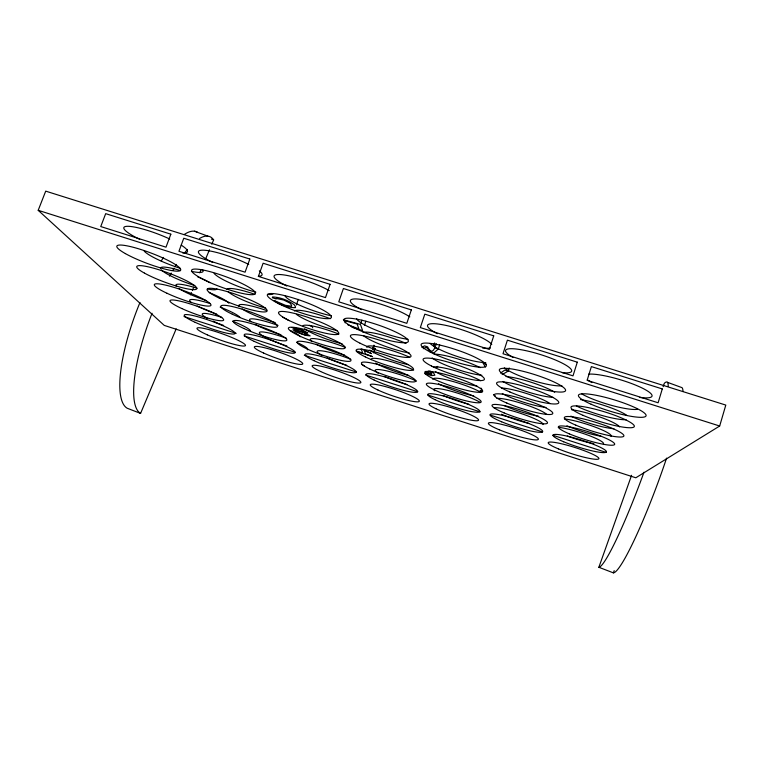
<?xml version="1.0" encoding="UTF-8"?>
<svg xmlns="http://www.w3.org/2000/svg" width="764" height="764" viewBox="0 0 764 764"><rect width="100%" height="100%" fill="white"/><g stroke="black" fill="none" stroke-linecap="round" stroke-linejoin="round"><path stroke-width="1.15" d="M437.734 366.395L436.597 367.427M495.435 396.029L493.506 394.673M719.678 426.016L725.8 405.082L45.706 191.134L38.2 210.32L164.27 325.407L635.82 477.786L719.678 426.016L38.2 210.32M502.129 374.57L508.175 371.123L509.187 367.962M433.522 346.197L434.544 343.132M433.732 346.264L434.754 343.198M421.881 347.381L424.498 345.863L427.573 346.837C432.214 355.823 434.477 348.861 436.406 343.79M423.246 348.737L426.245 347.228L430.715 351.927L433.904 352.939L438.297 349.005L439.682 344.831M373.481 352.825L374.981 348.413L372.708 347.687M374.016 352.204L374.981 348.413M372.44 349.645L373.959 345.175M373.023 349.138L374.159 345.786M360.809 323.363L361.916 320.135M364.428 325.388L365.87 321.186M296.327 305.008L298.313 299.383M631.589 475.294L598.861 567.28L613.396 572.866L614.189 570.622M663.123 386.679L664.327 383.318A98.776 9.827 -69.7 0 1 668.194 386.116M139.965 302.515A94.841 27.303 -69 0 0 127.235 408.253L140.576 413.41L176.188 328.854M190.522 294.808L191.449 292.612M192.366 290.416L193.76 287.121M199.767 272.844L201.152 269.549M205.315 259.664L209.479 249.78M211.79 244.289L213.643 239.896L211.456 239.094M480.995 388.074L481.807 389.239M500.515 373.099L504.851 370.072L508.175 371.123M312.724 327.851L312.419 326.849L309.439 325.311M343.361 319.715L360.446 324.442L362.633 330.65L351.832 327.164M435.022 347.964L438.297 349.005M486.372 364.199L483.058 363.148L485.426 366.968M372.994 348.222L375.143 348.9M356.244 350.982L362.738 353.063L361.162 348.976L363.979 349.874L371.505 353.598L364.237 350.523L365.526 353.952L372.517 356.616L356.444 351.469M482.332 391.378L480.098 390.662L482.237 391.808M184.028 316.563L236.229 333.362M244.165 335.921L295.229 352.347M304.301 355.27L356.502 372.068M365.574 374.99L417.774 391.779M427.983 395.074L480.174 411.863M490.392 415.148L542.583 431.947M552.792 435.232L606.129 452.393M424.87 373.711L431.775 375.63L434.869 375.229L433.589 372.956L429.874 371.008M425.481 373.453L431.393 374.589L425.233 371.743M667.411 382.315L681.994 387.644A98.9 11.04 -69.7 0 1 683.016 391.54M194.4 231.205L207.789 236.124M425.663 371.38L431.841 374.226L431.479 372.87L428.633 371.046M347.792 324.805L358.899 328.854L357.132 324.022L346.312 321.119L344.956 321.357L345.223 322.895M344.583 355.098A26.979 4.021 19 0 1 316.076 344.211M312.056 341.728A26.979 4.021 19 0 1 317.843 339.082A26.979 4.021 19 0 1 345.519 347.486M538.544 416.246A27.552 4.135 17.7 0 1 503.925 405.436M496.953 398.407A27.552 4.135 17.7 0 1 522.738 403.726A27.552 4.135 17.7 0 1 546.623 414.308M553.04 397.375A30.684 5.119 17.6 0 1 503.018 381.446M505.969 376.537A30.684 5.119 17.6 0 1 554.712 392.285M216.909 288.878A30.063 4.794 20.3 0 1 207.522 288.993M194.772 285.593A30.063 4.794 20.3 0 1 161.29 269.826M160.478 268.212A30.063 4.794 20.3 0 1 180.466 270.599M197.475 276.73A30.063 4.794 20.3 0 1 209.909 282.661M561.912 385.772A32.537 5.759 17.5 0 1 532.479 380.396A32.537 5.759 17.5 0 1 504.307 367.856M485.789 362.642A32.174 5.711 18.1 0 1 455.573 355.9A32.174 5.711 18.1 0 1 430.275 343.609M512.931 357.361A34.628 6.523 17.4 0 1 516.75 349.081A34.628 6.523 17.4 0 1 562.591 363.33A34.628 6.523 17.4 0 1 562.342 372.717M408.081 339.34A31.935 5.654 18.8 0 1 376.251 330.239A31.935 5.654 18.8 0 1 356.616 318.693M331.337 315.809A31.811 5.568 19.4 0 1 285.048 295.974M337.029 330.592A30.016 4.966 19.2 0 1 296.375 314.319M294.465 310.986A30.016 4.966 19.2 0 1 330.239 318.712M481.864 375.258A30.359 5.09 18.1 0 1 454.561 368.496A30.359 5.09 18.1 0 1 432.176 357.924M434.105 354.143A30.359 5.09 18.1 0 1 480.193 367.665M626.069 419.703A31.114 5.138 17 0 1 576.371 405.904M580.564 399.61A31.114 5.138 17 0 1 627.043 415.549M273.245 293.634A31.811 5.472 20 0 1 267.667 294.446M255.864 292.173A31.811 5.472 20 0 1 214.092 273.359M202.508 269.644A31.907 5.358 20.5 0 1 191.43 271.335M179.96 268.221A31.907 5.358 20.5 0 1 144.215 251.155M637.319 409.332A33.024 5.778 16.9 0 1 610.904 405.187A33.024 5.778 16.9 0 1 581.748 393.899M265.7 308.112A29.997 4.89 19.8 0 1 227.958 291.533M226.984 289.413A29.997 4.89 19.8 0 1 254.823 294.312M409.361 353.006A30.13 5.033 18.7 0 1 363.597 335.749M363.062 332.388A30.13 5.033 18.7 0 1 406.018 343.447M216.737 314.099A26.96 3.906 19.9 0 1 197.16 305.992M191.592 302.668A26.96 3.906 19.9 0 1 210.052 303.528M220.156 307.099A26.96 3.906 19.9 0 1 240.058 317.461M408.683 375.42A27.103 4.068 18.6 0 1 375.573 363.11M371.323 359.634A27.103 4.068 18.6 0 1 385.438 360.14A27.103 4.068 18.6 0 1 413.706 369.986M280.837 334.699A26.941 3.973 19.5 0 1 255.367 324.49M251.06 321.749A26.941 3.973 19.5 0 1 278.02 325.454M290.444 330.573A26.941 3.973 19.5 0 1 300.262 336.771M473.709 395.876A27.294 4.106 18.2 0 1 438.421 383.719M432.873 379.355A27.294 4.106 18.2 0 1 451.333 381.045A27.294 4.106 18.2 0 1 480.709 392.247M601.001 436.273A27.896 4.145 17.3 0 1 566.936 425.777M564.415 418.92A27.896 4.145 17.3 0 1 595.452 427.21A27.896 4.145 17.3 0 1 611.028 436.445M223.642 325.454A25.642 3.553 19.7 0 1 218.6 323.506M217.635 323.115A25.642 3.553 19.7 0 1 213.032 321.128M207.34 318.311A25.642 3.553 19.7 0 1 221.846 317.375M232.514 321.176A25.642 3.553 19.7 0 1 250.458 331.471M206.079 300.5A28.421 4.317 20 0 1 178.967 288.477M176.532 286.49A28.421 4.317 20 0 1 197.026 288.248M209.183 292.612A28.421 4.317 20 0 1 228.866 303.203M613.941 428.757A29.424 4.603 17.2 0 1 570.842 416.122M571.453 409.705A29.424 4.603 17.2 0 1 600.494 417.22A29.424 4.603 17.2 0 1 619.528 426.875M476.975 386.097A28.745 4.555 18.1 0 1 435.595 371.743M433.226 366.978A28.745 4.555 18.1 0 1 454.599 370.616A28.745 4.555 18.1 0 1 480.68 380.711M546.04 407.46A29.032 4.584 17.6 0 1 502.292 393.584M501.48 388.007A29.032 4.584 17.6 0 1 526.501 393.498A29.032 4.584 17.6 0 1 549.908 403.468M342.071 343.771A28.421 4.46 19.1 0 1 304.626 328.74M302.907 325.741A28.421 4.46 19.1 0 1 338.872 334.107M275.221 322.542A28.392 4.393 19.6 0 1 242.14 308.971M239.256 306.555A28.392 4.393 19.6 0 1 266.531 310.528M282.823 317.261A28.392 4.393 19.6 0 1 288.754 320.536M408.339 364.705A28.535 4.517 18.6 0 1 369.709 350.122M366.949 347.439A28.535 4.517 18.6 0 1 380.673 347.458A28.535 4.517 18.6 0 1 409.619 357.218M593.924 443.683A26.52 3.753 17.4 0 1 567.308 436.015M558.331 427.286A26.52 3.753 17.4 0 1 587.946 435.146A26.52 3.753 17.4 0 1 603.35 443.951M468.733 404.185A25.976 3.715 18.2 0 1 443.187 395.485M434.831 390.815A25.976 3.715 18.2 0 1 449.203 390.738A25.976 3.715 18.2 0 1 480.241 402.418M529.146 423.466A26.215 3.744 17.8 0 1 501.547 414.25M494.136 407.852A26.215 3.744 17.8 0 1 522.605 414.04A26.215 3.744 17.8 0 1 542.984 424.555M346.732 365.259A25.68 3.648 19 0 1 327.135 358.029M321.835 355.413A25.68 3.648 19 0 1 322.341 350.924A25.68 3.648 19 0 1 350.81 359.309M361.525 364.285A25.68 3.648 19 0 1 364.409 366.166M286.892 345.977A25.642 3.61 19.4 0 1 270.255 339.674M269.234 339.216A25.642 3.61 19.4 0 1 264.726 336.991M263.781 336.466A25.642 3.61 19.4 0 1 262.787 331.958A25.642 3.61 19.4 0 1 286.567 338.299M296.613 342.32A25.642 3.61 19.4 0 1 307.539 349.826M406.945 384.531A25.795 3.686 18.6 0 1 384.387 376.442M378.218 373.252A25.795 3.686 18.6 0 1 384.76 370.464A25.795 3.686 18.6 0 1 416.485 381.112M588.652 374.14A35.201 6.551 16.7 0 1 639.974 387.004A35.201 6.551 16.7 0 1 639.439 397.414M591.871 382.583A35.201 6.551 16.7 0 1 587.411 379.794M286.758 286.022A33.845 6.293 19.5 0 1 282.222 274.715A33.845 6.293 19.5 0 1 329.274 290.645M361.534 309.687A33.96 6.389 18.9 0 1 361.525 299.469A33.96 6.389 18.9 0 1 409.81 316.831M259.33 270.838A33.883 6.169 20.2 0 1 258.327 276.262M212.659 262.453A33.883 6.169 20.2 0 1 203.978 250.2A33.883 6.169 20.2 0 1 248.72 264.411M181.221 245.139A34.017 6.026 20.8 0 1 182.663 252.932M139.707 239.352A34.017 6.026 20.8 0 1 127.559 226.297A34.017 6.026 20.8 0 1 169.742 239.008M490.326 348.012A34.227 6.475 18.1 0 1 482.504 347.964M437.294 333.667A34.227 6.475 18.1 0 1 444.027 325.006A34.227 6.475 18.1 0 1 491.777 344.392M643.985 472.238A98.776 9.827 -69.7 0 1 598.861 567.28M666.58 458.133A98.9 11.04 -69.7 0 1 613.396 572.866M161.204 261.002A94.841 27.303 -69 0 1 163.563 257.401M184.344 234.443A94.841 27.303 -69 0 1 197.322 232.132M140.576 413.41A94.965 26.282 -69 0 1 152.046 313.278M169.446 276.138A94.965 26.282 -69 0 1 171.203 273.054M172.96 270.064A94.965 26.282 -69 0 1 174.135 268.126M175.3 266.235A94.965 26.282 -69 0 1 176.465 264.401M184.649 252.836A94.965 26.282 -69 0 1 187.447 249.427M199.576 238.473A94.965 26.282 -69 0 1 213.643 239.896M307.72 332.789L304.349 332.665L310.174 335.912L305.81 335.386L295.945 331.977L292.946 329.762L297.015 330.315L292.22 327.584L300.787 329.437L307.72 332.789M276.31 298.457L276.157 298.953L272.376 297.75L272.519 296.948C280.054 297.225 287.894 300.195 294.044 304.597A68.865 11.47 20 0 1 295.534 307.262L295.315 307.682C287.99 307.787 280.054 304.807 274.104 300.51L285.402 305.304L291.628 306.249A44.904 7.516 19.9 0 0 289.776 303.002L283.721 300.042L276.31 298.457M662.283 388.933L658.119 402.781L587.115 380.329L591.384 366.605L662.283 388.933M577.298 362.174L573 375.869L503.008 353.742L507.401 340.161L577.298 362.174M493.735 335.854L489.323 349.415L420.324 327.594L424.822 314.157L493.735 335.854M411.338 309.907L406.811 323.325L338.777 301.809L343.399 288.515L411.338 309.907M330.105 284.332L325.474 297.607L258.394 276.396L263.112 263.236L330.105 284.332M249.828 259.044L245.082 272.185L178.938 251.27L183.761 238.244L249.828 259.044M170.84 234.176L165.998 247.183L100.752 226.555L105.68 213.653L170.84 234.176M295.372 328.587L295.257 328.845A4.24 0.649 19.3 0 0 298.562 330.583C311.884 334.928 300.042 328.52 295.372 328.587M296.002 330.755C306.727 338.003 313.584 334.221 296.002 330.755M506.828 403.048A30.751 4.708 17.7 0 0 552.716 413.63A30.751 4.708 17.7 0 0 510.887 395.79A30.751 4.708 17.7 0 0 506.828 403.048M313.975 360.675A27.036 3.696 19 0 0 355.728 372.488A27.036 3.696 19 0 0 321.959 356.721A27.036 3.696 19 0 0 313.975 360.675M501.623 421.785A27.609 3.791 17.8 0 0 542.631 431.65A27.609 3.791 17.8 0 0 504.899 415.931A27.609 3.791 17.8 0 0 501.623 421.785M378.008 390.051A25.842 3.381 18.6 0 0 418.701 401.692A25.842 3.381 18.6 0 0 387.816 387.272A25.842 3.381 18.6 0 0 378.008 390.051M263.609 353.044A25.689 3.314 19.3 0 0 302.544 364.132A25.689 3.314 19.3 0 0 269.348 349.014A25.689 3.314 19.3 0 0 263.609 353.044M499.389 429.826A26.262 3.438 17.8 0 0 538.314 439.376A26.262 3.438 17.8 0 0 502.349 424.536A26.262 3.438 17.8 0 0 499.389 429.826M243.802 328.472A28.449 4.04 19.5 0 0 286.634 340.429A28.449 4.04 19.5 0 0 249.551 323.115A28.449 4.04 19.5 0 0 243.802 328.472M306.66 348.737A28.478 4.097 19.1 0 0 350.542 361.028A28.478 4.097 19.1 0 0 314.863 344.134A28.478 4.097 19.1 0 0 306.66 348.737M433.99 389.659A28.803 4.183 18.2 0 0 480.078 402.638A28.803 4.183 18.2 0 0 447.265 386.603A28.803 4.183 18.2 0 0 433.99 389.659M569.419 433.895A29.481 4.231 17.3 0 0 614.476 444.648A29.481 4.231 17.3 0 0 575.693 428.203A29.481 4.231 17.3 0 0 569.419 433.895M181.803 308.532A28.488 3.963 19.9 0 0 223.594 320.164A28.488 3.963 19.9 0 0 185.155 302.439A28.488 3.963 19.9 0 0 181.803 308.532M563.651 441.764A27.953 3.81 17.4 0 0 606.234 452.126A27.953 3.81 17.4 0 0 569.304 436.645A27.953 3.81 17.4 0 0 563.651 441.764M435.022 399.677A27.342 3.772 18.2 0 0 478.761 412.111A27.342 3.772 18.2 0 0 447.58 397.118A27.342 3.772 18.2 0 0 435.022 399.677M254.183 341.346A26.998 3.648 19.4 0 0 294.971 352.853A26.998 3.648 19.4 0 0 259.941 336.704A26.998 3.648 19.4 0 0 254.183 341.346M374.188 380.071A27.151 3.734 18.6 0 0 416.915 392.19A27.151 3.734 18.6 0 0 384.426 376.814A27.151 3.734 18.6 0 0 374.188 380.071M195.164 322.322A27.017 3.591 19.8 0 0 235.016 333.534A27.017 3.591 19.8 0 0 198.755 317.012A27.017 3.591 19.8 0 0 195.164 322.322M365.297 356.893A30.197 4.622 18.7 0 0 412.761 370.082A30.197 4.622 18.7 0 0 376.518 352.366A30.197 4.622 18.7 0 0 365.297 356.893M232.294 314.195A30.063 4.489 19.7 0 0 277.38 326.639A30.063 4.489 19.7 0 0 237.996 307.988A30.063 4.489 19.7 0 0 232.294 314.195M431.536 366.042A32.25 5.252 18.2 0 0 483.182 380.271A32.25 5.252 18.2 0 0 446.539 361.658A32.25 5.252 18.2 0 0 431.536 366.042M583.008 415.329A33.1 5.31 17 0 0 633.996 426.961A33.1 5.31 17 0 0 590.906 408.177A33.1 5.31 17 0 0 583.008 415.329M144.492 273.13A31.983 4.918 20.3 0 0 195.336 289.556A31.983 4.918 20.3 0 0 160.364 270.217A31.983 4.918 20.3 0 0 144.492 273.13M204.867 280.178A33.96 5.673 20.1 0 0 255.291 293.71A33.96 5.673 20.1 0 0 210.291 271.717A33.96 5.673 20.1 0 0 204.867 280.178M279.147 303.919A33.931 5.778 19.5 0 0 331.041 317.91A33.931 5.778 19.5 0 0 288.028 296.489A33.931 5.778 19.5 0 0 279.147 303.919M513.341 379.479A34.714 5.997 17.5 0 0 565.456 390.843A34.714 5.997 17.5 0 0 518.517 370.234A34.714 5.997 17.5 0 0 513.341 379.479M430.056 351.946A34.313 5.95 18.2 0 0 485.035 366.882A34.313 5.95 18.2 0 0 446.109 346.665A34.313 5.95 18.2 0 0 430.056 351.946M591.116 404.232A35.287 6.016 16.9 0 0 645.714 416.342A35.287 6.016 16.9 0 0 600.084 396.105A35.287 6.016 16.9 0 0 591.116 404.232M509.894 391.98A32.613 5.291 17.6 0 0 558.694 402.943A32.613 5.291 17.6 0 0 514.459 383.824A32.613 5.291 17.6 0 0 509.894 391.98M289.422 320.651A31.887 5.119 19.3 0 0 338.337 334.03A31.887 5.119 19.3 0 0 298.084 314.357A31.887 5.119 19.3 0 0 289.422 320.651M360.045 343.208A32.002 5.195 18.8 0 0 410.306 357.008A32.002 5.195 18.8 0 0 371.839 337.86A32.002 5.195 18.8 0 0 360.045 343.208M167.001 293.261A30.13 4.403 20.1 0 0 210.931 305.342A30.13 4.403 20.1 0 0 170.028 286.242A30.13 4.403 20.1 0 0 167.001 293.261M298.533 335.491A30.082 4.565 19.2 0 0 344.793 348.308A30.082 4.565 19.2 0 0 306.966 330.124A30.082 4.565 19.2 0 0 298.533 335.491M432.835 378.533A30.426 4.67 18.2 0 0 481.54 392.104A30.426 4.67 18.2 0 0 446.921 374.876A30.426 4.67 18.2 0 0 432.835 378.533M575.817 425.156A31.181 4.727 17.2 0 0 623.653 436.33A31.181 4.727 17.2 0 0 582.836 418.796A31.181 4.727 17.2 0 0 575.817 425.156M219.402 298.199A31.887 5.023 19.9 0 0 266.999 311.168A31.887 5.023 19.9 0 0 224.998 290.979A31.887 5.023 19.9 0 0 219.402 298.199M125.363 253.591A34.103 5.539 20.6 0 0 179.339 270.981A34.103 5.539 20.6 0 0 141.569 249.723A34.103 5.539 20.6 0 0 125.363 253.591M354.114 327.775A34.046 5.873 18.8 0 0 407.527 342.234A34.046 5.873 18.8 0 0 366.529 321.415A34.046 5.873 18.8 0 0 354.114 327.775M207.311 334.861A25.689 3.257 19.6 0 0 245.378 345.672A25.689 3.257 19.6 0 0 211.084 330.21A25.689 3.257 19.6 0 0 207.311 334.861M504.097 412.904A29.099 4.212 17.7 0 0 547.406 423.122A29.099 4.212 17.7 0 0 507.726 406.41A29.099 4.212 17.7 0 0 504.097 412.904M369.967 369.088A28.593 4.145 18.6 0 0 414.947 381.723A28.593 4.145 18.6 0 0 380.692 365.249A28.593 4.145 18.6 0 0 369.967 369.088M558.417 448.888A26.578 3.448 17.5 0 0 598.775 458.877A26.578 3.448 17.5 0 0 563.526 444.256A26.578 3.448 17.5 0 0 558.417 448.888M435.967 408.759A26.024 3.409 18.2 0 0 477.567 420.697A26.024 3.409 18.2 0 0 447.876 406.629A26.024 3.409 18.2 0 0 435.967 408.759M320.622 371.514A25.728 3.352 18.9 0 0 360.427 382.879A25.728 3.352 18.9 0 0 328.386 368.105A25.728 3.352 18.9 0 0 320.622 371.514"/></g></svg>
